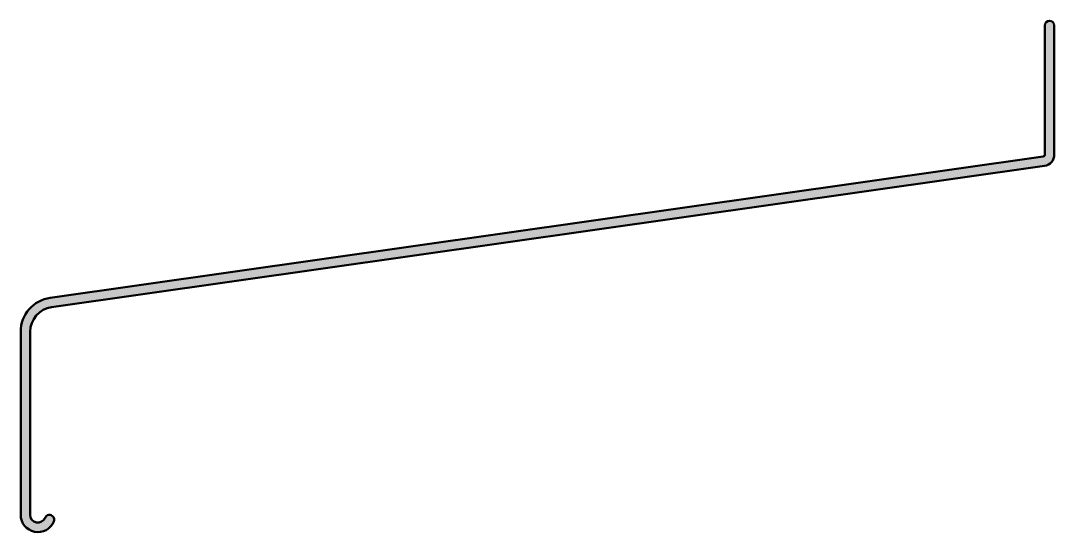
# Model space of a CAD drawing. Extents: x -180 to 0, y -89 to 0.
import ezdxf

# ---------------------------------------------------------------- set-up
doc = ezdxf.new("R2010")
doc.units = 0
doc.layers.add('0S-Alu contour', color=7, linetype='Continuous', lineweight=50)
doc.layers.add('0S-Alu hatch', color=252, linetype='Continuous', lineweight=25)

# ---------------------------------------------------------------- blocks, each defined once
blk = doc.blocks.new('180130__48311AFF_6D02_4A40_A64C_899BA2D4AFB7_')
at = {"layer": '0S-Alu hatch'}
h = blk.add_hatch(color=256, dxfattribs=at)
edge = h.paths.add_edge_path()
edge.add_arc((-173.9970606859548, -54.20098078202824), 4.350000000000023, 98.1010859716847, 180)
edge.add_line((-178.3470606859548, -54.20098078202824), (-178.3470606859548, -86.06984063309861))
edge.add_arc((-176.997060076532, -86.0698406330986), 1.350000609422863, 180, 337.7090419128179)
edge.add_ellipse((-174.9845987993493, -86.89484016892), major_axis=(-0.8249993046610988, 0), ratio=1, start_angle=157.7090340338748, end_angle=337.70904191281744, ccw=False)
edge.add_ellipse((-176.9970606859548, -86.06984006002003), major_axis=(-2.999999999999949, 0), ratio=1, start_angle=0, end_angle=157.7090340338751, ccw=False)
edge.add_line((-179.9970606859547, -86.06984006002001), (-179.9970606859548, -54.20098073771729))
edge.add_ellipse((-173.9970606859548, -54.20098073771729), major_axis=(-5.999999999999971, 0), ratio=1, start_angle=278.10108680614735, end_angle=360, ccw=False)
edge.add_line((-174.8425807520936, -48.26085482846618), (-1.940711378052043, -23.64992868614638))
edge.add_arc((-1.990245851212647, -23.30345165087753), 0.3499999999999958, 278.1362206252644, 360)
edge.add_line((-1.640245851212651, -23.30345165087753), (-1.640245851212648, -0.8245537136939056))
edge.add_ellipse((-0.8152458512126489, -0.8245537136939045), major_axis=(-0.825, 0), ratio=1, start_angle=180, end_angle=360, ccw=False)
edge.add_line((0.0097541487873511, -0.8245537136939043), (0.0097541487873514, -23.3034572879154))
edge.add_ellipse((-1.990245851212663, -23.3034572879154), major_axis=(-2.000000000000014, 0), ratio=1, start_angle=98.00087275841838, end_angle=180, ccw=False)
edge.add_line((-1.711869480792313, -25.28398918525805), (-174.6100626711837, -49.8943894888933))
at = {"layer": '0S-Alu contour', "color": 7}
for points in [[(-1.640245851212651, -23.30345165087753), (-1.640245851212648, -0.8245537136939056)], [(0.0097541487873511, -0.8245537136939043), (0.0097541487873514, -23.3034572879154)], [(-174.8425807520936, -48.26085482846618), (-1.940711378052043, -23.64992868614638)], [(-1.711869480792313, -25.28398918525805), (-174.6100626711837, -49.8943894888933)], [(-179.9970606859547, -86.06984006002001), (-179.9970606859548, -54.20098073771729)], [(-178.3470606859548, -54.20098078202824), (-178.3470606859548, -86.06984063309861)]]:
    blk.add_lwpolyline(points, dxfattribs=at)
at = {"layer": '0S-Alu contour', "color": 7, "extrusion": (0, 0, -1)}
for centre, radius, start, end in [((0.8152458512126489, -0.8245537136939045), 0.825, 0, 180), ((1.990245851212663, -23.3034572879154), 2.000000000000014, 180, 261.9991272415816), ((173.9970606859548, -54.20098073771729), 5.999999999999971, 0, 81.89891319385266), ((176.9970606859548, -86.06984006002003), 2.999999999999949, 202.2909659661249, 0), ((174.9845987993493, -86.89484016892), 0.8249993046610988, 22.29095808718254, 202.2909659661252)]:
    blk.add_arc(centre, radius, start, end, dxfattribs=at)
at = {"layer": '0S-Alu contour', "color": 7}
for centre, radius, start, end in [((-1.990245851212647, -23.30345165087753), 0.3499999999999958, 278.1362206252644, 0), ((-173.9970606859548, -54.20098078202824), 4.350000000000023, 98.1010859716847, 180), ((-176.997060076532, -86.0698406330986), 1.350000609422863, 180, 337.7090419128179)]:
    blk.add_arc(centre, radius, start, end, dxfattribs=at)
blk = doc.blocks.new('180130__05B6A9D4_5221_428D_90C3_626DB14C67F7_')
at = {"layer": '0S-Alu contour', "color": 7}
blk.add_blockref('180130__48311AFF_6D02_4A40_A64C_899BA2D4AFB7_', (0, 0), dxfattribs=at)

msp = doc.modelspace()

# ---------------------------------------------------------------- block references
at = {"layer": '0S-Alu contour', "color": 7}
msp.add_blockref('180130__05B6A9D4_5221_428D_90C3_626DB14C67F7_', (0, 0), dxfattribs=at)

doc.saveas('drawing.dxf')
